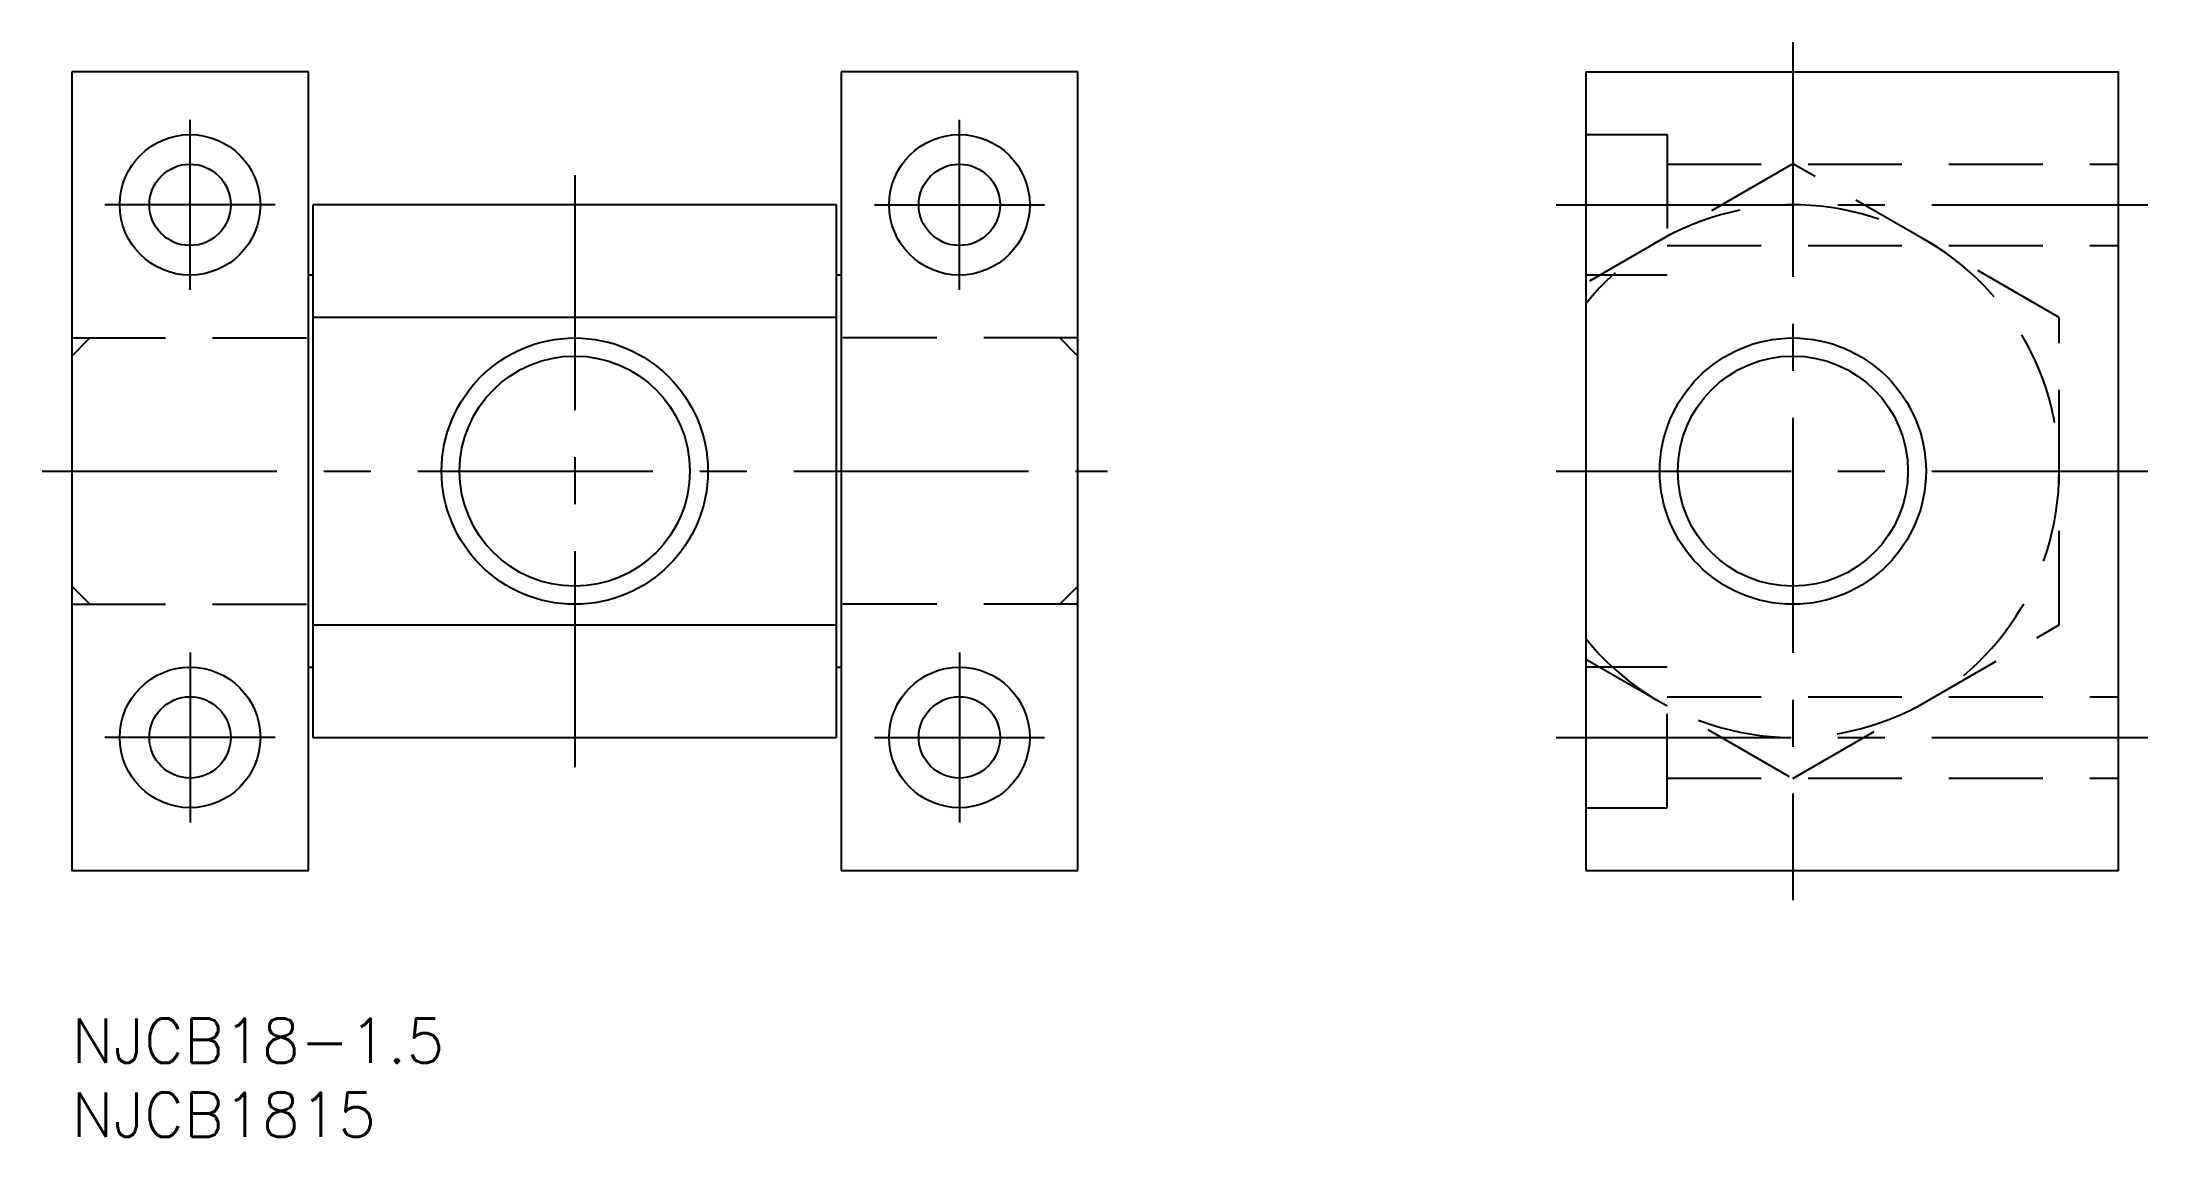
# Model space of a CAD drawing. Extents: x -2 to 140, y -8 to 66.
import ezdxf

# ---------------------------------------------------------------- set-up
doc = ezdxf.new("R2010")
doc.units = 0
doc.header["$LTSCALE"] = 0.5
doc.linetypes.add('CENTER', pattern=[50.8, 31.75, -6.35, 6.35, -6.35])
doc.linetypes.add('DASHED', pattern=[19.05, 12.7, -6.35])
for name, color, linetype in [('MSM_CENTER', 1, 'CENTER'), ('MSM_CONTINUOUS', 7, 'CONTINUOUS'), ('MSM_DASHED', 4, 'DASHED'), ('MSM_NARROW', 5, 'CONTINUOUS'), ('MSM_PART_NUMBER', 7, 'CONTINUOUS')]:
    doc.layers.add(name, color=color, linetype=linetype)
doc.styles.get("Standard").update_dxf_attribs({"font": 'txt.shx', "height": 3, "bigfont": 'bigfont.shx'})

# ---------------------------------------------------------------- blocks, each defined once
blk = doc.blocks.new('*U2')
at = {"layer": 'MSM_PART_NUMBER'}
blk.add_text('NJCB18-1.5', height=3, dxfattribs=at).set_placement((0, -3))
blk = doc.blocks.new('*U3')
at = {"layer": 'MSM_PART_NUMBER'}
blk.add_text('NJCB1815', height=3, dxfattribs=at).set_placement((0, -8))

msp = doc.modelspace()

# ---------------------------------------------------------------- linework, layer by layer
at = {"layer": 'MSM_CENTER'}
for p, q in [((116.33, 66), (116.33, 8)), ((8, 49.25), (8, 60.75)), ((60, 49.25), (60, 60.75)), ((34, 57), (34, 17)), ((13.75, 55), (2.25, 55)), ((54.25, 55), (65.75, 55)), ((100.33, 55), (140.33, 55)), ((-2, 37), (70, 37)), ((100.33, 37), (140.33, 37)), ((8, 24.75), (8, 13.25)), ((60, 24.75), (60, 13.25)), ((13.75, 19), (2.25, 19)), ((54.25, 19), (65.75, 19)), ((100.33, 19), (140.33, 19))]:
    msp.add_line(p, q, dxfattribs=at)
at = {"layer": 'MSM_CONTINUOUS'}
for p, q in [((16, 64), (0, 64)), ((0, 64), (0, 10)), ((16, 10), (16, 64)), ((68, 64), (52, 64)), ((52, 64), (52, 10)), ((68, 10), (68, 64)), ((102.33, 64), (102.33, 10)), ((102.33, 64), (138.33, 64)), ((138.33, 10), (138.33, 64)), ((51.7, 55), (16.3, 55)), ((16.3, 55), (16.3, 19)), ((51.7, 19), (51.7, 55)), ((16.3, 50.25), (16, 50.25)), ((52, 50.25), (51.7, 50.25)), ((51.7, 47.39), (16.3, 47.39)), ((16.3, 26.61), (51.7, 26.61)), ((16, 23.75), (16.3, 23.75)), ((51.7, 23.75), (52, 23.75)), ((16.3, 19), (51.7, 19)), ((0, 10), (16, 10)), ((52, 10), (68, 10)), ((102.33, 10), (138.33, 10))]:
    msp.add_line(p, q, dxfattribs=at)
for centre, radius in [((8, 55), 4.75), ((60, 55), 4.75), ((8, 55), 2.75), ((60, 55), 2.75), ((34, 37), 9), ((116.33, 37), 7.78), ((8, 19), 4.75), ((60, 19), 4.75), ((8, 19), 2.75), ((60, 19), 2.75)]:
    msp.add_circle(centre, radius, dxfattribs=at)
at = {"layer": 'MSM_DASHED'}
for p, q in [((102.33, 59.75), (107.83, 59.75)), ((107.83, 59.75), (107.83, 50.25)), ((116.33, 57.78), (102.33, 49.7)), ((107.83, 57.75), (138.33, 57.75)), ((134.33, 47.39), (116.33, 57.78)), ((107.83, 52.25), (138.33, 52.25)), ((107.83, 50.25), (102.33, 50.25)), ((134.33, 26.61), (134.33, 47.39)), ((0, 46), (16, 46)), ((0, 44.78), (1.22, 46)), ((68, 46), (52, 46)), ((68, 44.78), (66.78, 46)), ((0, 29.22), (1.22, 28)), ((68, 29.22), (66.78, 28)), ((0, 28), (16, 28)), ((68, 28), (52, 28)), ((116.33, 16.22), (134.33, 26.61)), ((102.33, 24.3), (116.33, 16.22)), ((107.83, 23.75), (102.33, 23.75)), ((107.83, 14.25), (107.83, 23.75)), ((107.83, 21.75), (138.33, 21.75)), ((107.83, 16.25), (138.33, 16.25)), ((102.33, 14.25), (107.83, 14.25))]:
    msp.add_line(p, q, dxfattribs=at)
msp.add_arc((116.33, 37), 18, 218.9424, 141.0576, dxfattribs=at)
at = {"layer": 'MSM_NARROW'}
for centre, radius in [((116.33, 37), 9), ((34, 37), 7.78)]:
    msp.add_circle(centre, radius, dxfattribs=at)

# ---------------------------------------------------------------- block references
at = {"layer": 'MSM_CONTINUOUS'}
for name in ['*U2', '*U3']:
    msp.add_blockref(name, (0, 0), dxfattribs=at)

doc.saveas('drawing.dxf')
